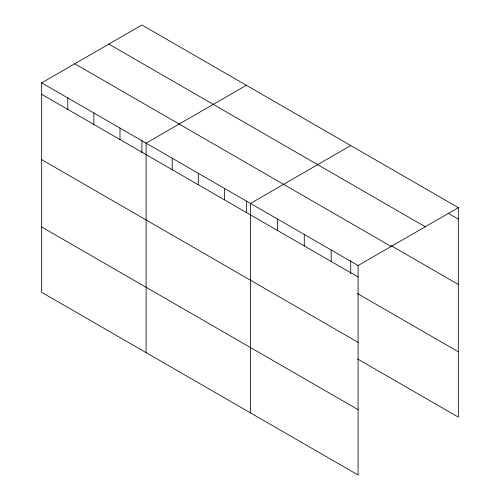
<?xml version="1.0" encoding="UTF-8"?>
<svg xmlns="http://www.w3.org/2000/svg" width="500" height="500" viewBox="0 0 500 500"><rect width="100%" height="100%" fill="white"/><g stroke="black" fill="none" stroke-linecap="round" stroke-linejoin="round"><path stroke-width="0.75" d="M41.681 82.875L358.069 265.544L358.069 475L41.681 292.337L41.681 82.875L141.931 25L458.319 207.662L458.319 417.125L357.469 358.9M246.337 85.281L146.088 143.156L146.088 352.612M350.744 145.556L250.5 203.438L250.5 412.894M358.069 265.544L458.319 207.662M448.231 213.294L458.319 219.112M108.85 44.1L425.238 226.762M391.087 245.637L458.319 284.456M74.763 63.781L391.15 246.444M41.681 94.331L358.069 276.994M357.469 293.556L458.319 351.781M41.681 159.669L358.069 342.337M41.681 226.994L358.069 409.656M350.744 260.6L350.744 273.606M331.175 250.012L331.175 261.462M304.281 234.488L304.281 245.938M277.387 218.962L277.387 230.413M246.337 201.088L246.337 212.562M224.394 188.369L224.394 199.819M198.294 173.294L198.294 184.744M172.194 158.225L172.194 169.675M141.931 140.044L141.931 153.05M119.987 128.088L119.987 139.537M93.888 113.019L93.888 124.469M67.787 97.95L67.787 109.4"/></g></svg>
